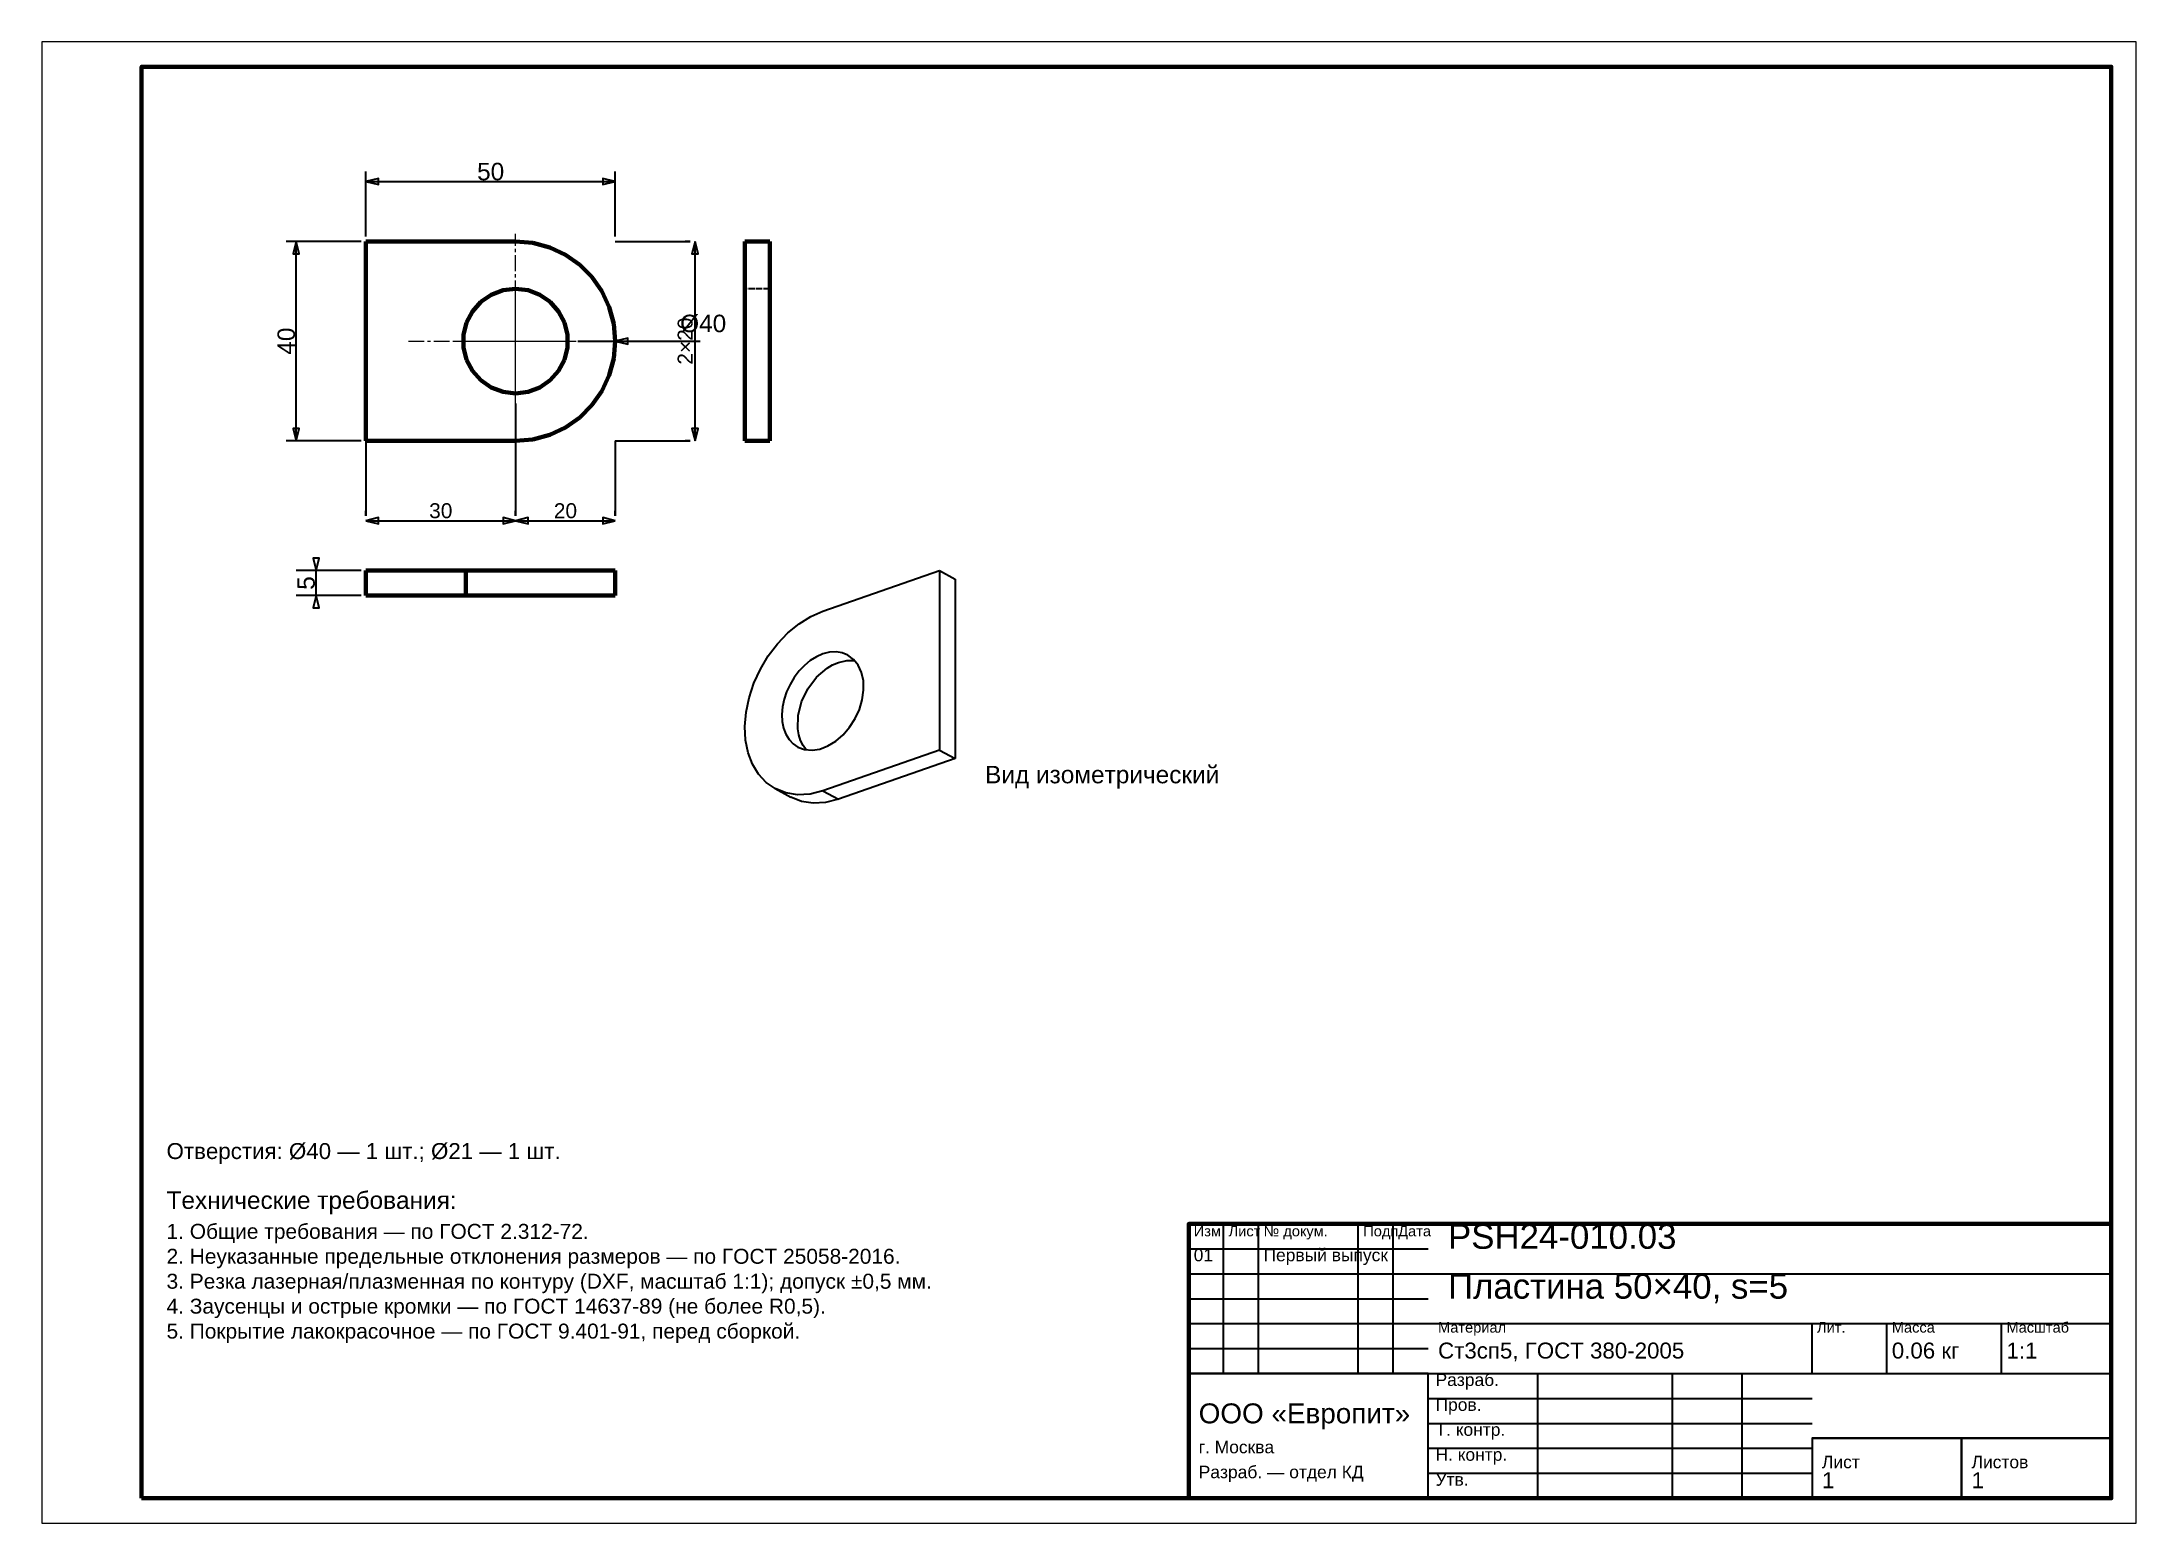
# Model space of a CAD drawing. Header units: millimetres. Extents: x 0 to 420, y 0 to 297.
import ezdxf
from ezdxf.enums import TextEntityAlignment as Align

# ---------------------------------------------------------------- set-up
doc = ezdxf.new("R2010")
doc.units = ezdxf.units.MM
doc.linetypes.add('CENTER', pattern=[5.08, 3.175, -0.635, 0.635, -0.635])
doc.linetypes.add('DASHED', pattern=[1.524, 1.27, -0.254])
doc.styles.add('GOST', font='Arial')

msp = doc.modelspace()

# ---------------------------------------------------------------- linework, layer by layer
at = {"color": 7, "lineweight": 35}
for p, q in [((65, 258), (65, 271)), ((65, 269), (115, 269)), ((115, 258), (115, 271)), ((64, 257), (49, 257)), ((51, 217), (51, 257)), ((115, 257), (130, 257)), ((130, 257), (129, 257)), ((131, 217), (131, 257)), ((107.5, 237), (130, 237)), ((115, 237), (127, 237)), ((117, 237), (130, 237)), ((127, 237), (132, 237)), ((95, 224.5), (95, 202)), ((64, 217), (49, 217)), ((65, 217), (65, 202)), ((95, 215), (95, 202)), ((115, 217), (115, 202)), ((115, 217), (130, 217)), ((130, 217), (129, 217)), ((65, 202), (65, 203)), ((95, 202), (95, 203)), ((95, 202), (95, 203)), ((115, 202), (115, 203)), ((65, 201), (95, 201)), ((95, 201), (115, 201)), ((64, 191), (51, 191)), ((55, 186), (55, 191)), ((64, 186), (51, 186)), ((237, 30), (237, 60)), ((244, 30), (244, 60)), ((264, 30), (264, 60)), ((271, 30), (271, 60)), ((230, 55), (278, 55)), ((230, 50), (278, 50)), ((278, 50), (415, 50)), ((230, 45), (278, 45)), ((230, 40), (278, 40)), ((278, 40), (415, 40)), ((355, 30), (355, 40)), ((370, 30), (370, 40)), ((393, 30), (393, 40)), ((230, 35), (278, 35)), ((230, 30), (278, 30)), ((278, 30), (415, 30)), ((300, 5), (300, 30)), ((327, 5), (327, 30)), ((341, 5), (341, 30)), ((278, 25), (355, 25)), ((278, 20), (355, 20)), ((355, 17), (415, 17)), ((278, 15), (355, 15)), ((278, 10), (355, 10))]:
    msp.add_line(p, q, dxfattribs=at)
at = {"color": 1, "lineweight": 70}
for p, q in [((65, 257), (65, 217)), ((95, 257), (65, 257)), ((98.47, 256.7), (95, 257)), ((101.84, 255.79), (98.47, 256.7)), ((141, 256.5), (141, 257)), ((146, 257), (141, 257)), ((141, 255.02), (141, 256.5)), ((146, 256.5), (146, 257)), ((146, 255.02), (146, 256.5)), ((105, 254.32), (101.84, 255.79)), ((107.86, 252.32), (105, 254.32)), ((110.32, 249.86), (107.86, 252.32)), ((141, 252.64), (141, 255.02)), ((141, 249.47), (141, 252.64)), ((146, 252.64), (146, 255.02)), ((146, 249.47), (146, 252.64)), ((112.32, 247), (110.32, 249.86)), ((141, 245.68), (141, 249.47)), ((146, 245.68), (146, 249.47)), ((88.04, 244.86), (86.36, 242.96)), ((90.12, 246.3), (88.04, 244.86)), ((92.49, 247.19), (90.12, 246.3)), ((95, 247.5), (92.49, 247.19)), ((97.51, 247.19), (95, 247.5)), ((99.88, 246.3), (97.51, 247.19)), ((101.96, 244.86), (99.88, 246.3)), ((103.64, 242.96), (101.96, 244.86)), ((113.79, 243.84), (112.32, 247)), ((114.7, 240.47), (113.79, 243.84)), ((141, 241.45), (141, 245.68)), ((146, 241.45), (146, 245.68)), ((85.18, 240.72), (84.58, 238.27)), ((86.36, 242.96), (85.18, 240.72)), ((104.82, 240.72), (103.64, 242.96)), ((105.42, 238.27), (104.82, 240.72)), ((115, 237), (114.7, 240.47)), ((141, 237), (141, 241.45)), ((146, 237), (146, 241.45)), ((84.58, 238.27), (84.58, 235.73)), ((84.58, 235.73), (85.18, 233.28)), ((104.82, 233.28), (105.42, 235.73)), ((105.42, 235.73), (105.42, 238.27)), ((114.7, 233.53), (115, 237)), ((141, 232.55), (141, 237)), ((146, 232.55), (146, 237)), ((85.18, 233.28), (86.36, 231.04)), ((86.36, 231.04), (88.04, 229.14)), ((101.96, 229.14), (103.64, 231.04)), ((103.64, 231.04), (104.82, 233.28)), ((113.79, 230.16), (114.7, 233.53)), ((141, 228.32), (141, 232.55)), ((146, 228.32), (146, 232.55)), ((88.04, 229.14), (90.12, 227.7)), ((90.12, 227.7), (92.49, 226.81)), ((92.49, 226.81), (95, 226.5)), ((95, 226.5), (97.51, 226.81)), ((97.51, 226.81), (99.88, 227.7)), ((99.88, 227.7), (101.96, 229.14)), ((110.32, 224.14), (112.32, 227)), ((112.32, 227), (113.79, 230.16)), ((141, 224.53), (141, 228.32)), ((146, 224.53), (146, 228.32)), ((107.86, 221.68), (110.32, 224.14)), ((141, 221.36), (141, 224.53)), ((146, 221.36), (146, 224.53)), ((101.84, 218.21), (105, 219.68)), ((105, 219.68), (107.86, 221.68)), ((141, 218.98), (141, 221.36)), ((141, 217.5), (141, 218.98)), ((146, 218.98), (146, 221.36)), ((146, 217.5), (146, 218.98)), ((65, 217), (95, 217)), ((95, 217), (98.47, 217.3)), ((98.47, 217.3), (101.84, 218.21)), ((141, 217), (141, 217.5)), ((146, 217), (141, 217)), ((146, 217), (146, 217.5)), ((65, 191), (65.13, 191)), ((65, 186), (65, 191)), ((65.13, 191), (65.5, 191)), ((65.5, 191), (66.12, 191)), ((66.12, 191), (66.98, 191)), ((66.98, 191), (68.07, 191)), ((68.07, 191), (69.36, 191)), ((69.36, 191), (70.86, 191)), ((70.86, 191), (72.53, 191)), ((72.53, 191), (74.36, 191)), ((74.36, 191), (76.32, 191)), ((76.32, 191), (78.39, 191)), ((78.39, 191), (80.55, 191)), ((80.55, 191), (82.76, 191)), ((82.76, 191), (85, 191)), ((85, 191), (115, 191)), ((85, 186), (85, 191)), ((115, 186), (115, 191)), ((65, 186), (65.13, 186)), ((65.13, 186), (65.5, 186)), ((65.5, 186), (66.12, 186)), ((66.12, 186), (66.98, 186)), ((66.98, 186), (68.07, 186)), ((68.07, 186), (69.36, 186)), ((69.36, 186), (70.86, 186)), ((70.86, 186), (72.53, 186)), ((72.53, 186), (74.36, 186)), ((74.36, 186), (76.32, 186)), ((76.32, 186), (78.39, 186)), ((78.39, 186), (80.55, 186)), ((80.55, 186), (82.76, 186)), ((82.76, 186), (85, 186)), ((85, 186), (115, 186))]:
    msp.add_line(p, q, dxfattribs=at)
at = {"color": 5, "linetype": 'DASHED', "lineweight": 35}
for p, q in [((65, 257), (65, 217)), ((95, 257), (65, 257)), ((98.47, 256.7), (95, 257)), ((101.84, 255.79), (98.47, 256.7)), ((141, 257), (141, 217)), ((146, 257), (141, 257)), ((146, 257), (146, 217)), ((105, 254.32), (101.84, 255.79)), ((107.86, 252.32), (105, 254.32)), ((110.32, 249.86), (107.86, 252.32)), ((112.32, 247), (110.32, 249.86)), ((86.36, 242.96), (88.04, 244.86)), ((88.04, 244.86), (90.12, 246.3)), ((90.12, 246.3), (92.49, 247.19)), ((92.49, 247.19), (95, 247.5)), ((95, 247.5), (97.51, 247.19)), ((97.51, 247.19), (99.88, 246.3)), ((99.88, 246.3), (101.96, 244.86)), ((101.96, 244.86), (103.64, 242.96)), ((113.79, 243.84), (112.32, 247)), ((114.7, 240.47), (113.79, 243.84)), ((146, 247.5), (141, 247.5)), ((141, 247.5), (141, 247.24)), ((141, 247.24), (141, 247.5)), ((141, 247.24), (141, 246.46)), ((141, 246.46), (141, 247.24)), ((141, 246.46), (141, 245.21)), ((141, 245.21), (141, 246.46)), ((141, 245.21), (141, 243.55)), ((141, 243.55), (141, 245.21)), ((146, 247.5), (146, 247.24)), ((146, 247.24), (146, 247.5)), ((146, 247.24), (146, 246.46)), ((146, 246.46), (146, 247.24)), ((146, 246.46), (146, 245.21)), ((146, 245.21), (146, 246.46)), ((146, 245.21), (146, 243.55)), ((146, 243.55), (146, 245.21)), ((84.58, 238.27), (85.18, 240.72)), ((85.18, 240.72), (86.36, 242.96)), ((103.64, 242.96), (104.82, 240.72)), ((104.82, 240.72), (105.42, 238.27)), ((115, 237), (114.7, 240.47)), ((141, 243.55), (141, 241.56)), ((141, 241.56), (141, 243.55)), ((141, 241.56), (141, 239.34)), ((141, 239.34), (141, 241.56)), ((146, 243.55), (146, 241.56)), ((146, 241.56), (146, 243.55)), ((146, 241.56), (146, 239.34)), ((146, 239.34), (146, 241.56)), ((84.58, 235.73), (84.58, 238.27)), ((85.18, 233.28), (84.58, 235.73)), ((105.42, 235.73), (104.82, 233.28)), ((105.42, 238.27), (105.42, 235.73)), ((114.7, 233.53), (115, 237)), ((141, 239.34), (141, 237)), ((141, 237), (141, 239.34)), ((141, 237), (141, 234.66)), ((141, 234.66), (141, 237)), ((146, 239.34), (146, 237)), ((146, 237), (146, 239.34)), ((146, 237), (146, 234.66)), ((146, 234.66), (146, 237)), ((86.36, 231.04), (85.18, 233.28)), ((88.04, 229.14), (86.36, 231.04)), ((103.64, 231.04), (101.96, 229.14)), ((104.82, 233.28), (103.64, 231.04)), ((113.79, 230.16), (114.7, 233.53)), ((141, 234.66), (141, 232.44)), ((141, 232.44), (141, 234.66)), ((141, 232.44), (141, 230.45)), ((141, 230.45), (141, 232.44)), ((146, 234.66), (146, 232.44)), ((146, 232.44), (146, 234.66)), ((146, 232.44), (146, 230.45)), ((146, 230.45), (146, 232.44)), ((90.12, 227.7), (88.04, 229.14)), ((92.49, 226.81), (90.12, 227.7)), ((95, 226.5), (92.49, 226.81)), ((97.51, 226.81), (95, 226.5)), ((99.88, 227.7), (97.51, 226.81)), ((101.96, 229.14), (99.88, 227.7)), ((110.32, 224.14), (112.32, 227)), ((112.32, 227), (113.79, 230.16)), ((141, 230.45), (141, 228.79)), ((141, 228.79), (141, 230.45)), ((141, 228.79), (141, 227.54)), ((141, 227.54), (141, 228.79)), ((141, 227.54), (141, 226.76)), ((141, 226.76), (141, 227.54)), ((146, 230.45), (146, 228.79)), ((146, 228.79), (146, 230.45)), ((146, 228.79), (146, 227.54)), ((146, 227.54), (146, 228.79)), ((146, 227.54), (146, 226.76)), ((146, 226.76), (146, 227.54)), ((107.86, 221.68), (110.32, 224.14)), ((141, 226.76), (141, 226.5)), ((141, 226.5), (141, 226.76)), ((146, 226.76), (146, 226.5)), ((146, 226.5), (146, 226.76)), ((101.84, 218.21), (105, 219.68)), ((105, 219.68), (107.86, 221.68)), ((65, 217), (95, 217)), ((95, 217), (98.47, 217.3)), ((98.47, 217.3), (101.84, 218.21)), ((146, 217), (141, 217)), ((65.13, 191), (65, 191)), ((65.5, 191), (65.13, 191)), ((66.12, 191), (65.5, 191)), ((66.98, 191), (66.12, 191)), ((68.07, 191), (66.98, 191)), ((69.36, 191), (68.07, 191)), ((70.86, 191), (69.36, 191)), ((72.53, 191), (70.86, 191)), ((74.36, 191), (72.53, 191)), ((76.32, 191), (74.36, 191)), ((74.76, 191), (74.5, 191)), ((74.5, 191), (74.57, 191)), ((74.57, 191), (74.76, 191)), ((75.54, 191), (74.76, 191)), ((74.76, 191), (75.09, 191)), ((75.09, 191), (75.54, 191)), ((76.79, 191), (75.54, 191)), ((75.54, 191), (76.11, 191)), ((76.11, 191), (76.79, 191)), ((78.39, 191), (76.32, 191)), ((78.45, 191), (76.79, 191)), ((76.79, 191), (77.58, 191)), ((77.58, 191), (78.45, 191)), ((80.55, 191), (78.39, 191)), ((80.44, 191), (78.45, 191)), ((78.45, 191), (79.41, 191)), ((79.41, 191), (80.44, 191)), ((82.66, 191), (80.44, 191)), ((80.44, 191), (81.53, 191)), ((82.76, 191), (80.55, 191)), ((81.53, 191), (82.66, 191)), ((85, 191), (82.66, 191)), ((82.66, 191), (83.82, 191)), ((85, 191), (82.76, 191)), ((83.82, 191), (85, 191)), ((85, 191), (86.18, 191)), ((87.34, 191), (85, 191)), ((115, 191), (85, 191)), ((86.18, 191), (87.34, 191)), ((87.34, 191), (88.47, 191)), ((89.56, 191), (87.34, 191)), ((88.47, 191), (89.56, 191)), ((89.56, 191), (90.59, 191)), ((91.55, 191), (89.56, 191)), ((90.59, 191), (91.55, 191)), ((91.55, 191), (92.42, 191)), ((93.21, 191), (91.55, 191)), ((92.42, 191), (93.21, 191)), ((93.21, 191), (93.89, 191)), ((94.46, 191), (93.21, 191)), ((93.89, 191), (94.46, 191)), ((94.46, 191), (94.91, 191)), ((95.24, 191), (94.46, 191)), ((94.91, 191), (95.24, 191)), ((95.24, 191), (95.43, 191)), ((95.5, 191), (95.24, 191)), ((95.43, 191), (95.5, 191)), ((115, 186), (115, 191)), ((65.13, 186), (65, 186)), ((65.5, 186), (65.13, 186)), ((66.12, 186), (65.5, 186)), ((66.98, 186), (66.12, 186)), ((68.07, 186), (66.98, 186)), ((69.36, 186), (68.07, 186)), ((70.86, 186), (69.36, 186)), ((72.53, 186), (70.86, 186)), ((74.36, 186), (72.53, 186)), ((76.32, 186), (74.36, 186)), ((74.57, 186), (74.5, 186)), ((74.5, 186), (74.76, 186)), ((74.76, 186), (74.57, 186)), ((75.09, 186), (74.76, 186)), ((74.76, 186), (75.54, 186)), ((75.54, 186), (75.09, 186)), ((76.11, 186), (75.54, 186)), ((75.54, 186), (76.79, 186)), ((76.79, 186), (76.11, 186)), ((78.39, 186), (76.32, 186)), ((77.58, 186), (76.79, 186)), ((76.79, 186), (78.45, 186)), ((78.45, 186), (77.58, 186)), ((80.55, 186), (78.39, 186)), ((79.41, 186), (78.45, 186)), ((78.45, 186), (80.44, 186)), ((80.44, 186), (79.41, 186)), ((81.53, 186), (80.44, 186)), ((80.44, 186), (82.66, 186)), ((82.76, 186), (80.55, 186)), ((82.66, 186), (81.53, 186)), ((83.82, 186), (82.66, 186)), ((82.66, 186), (85, 186)), ((85, 186), (82.76, 186)), ((85, 186), (83.82, 186)), ((85, 186), (87.34, 186)), ((86.18, 186), (85, 186)), ((115, 186), (85, 186)), ((87.34, 186), (86.18, 186)), ((87.34, 186), (89.56, 186)), ((88.47, 186), (87.34, 186)), ((89.56, 186), (88.47, 186)), ((89.56, 186), (91.55, 186)), ((90.59, 186), (89.56, 186)), ((91.55, 186), (90.59, 186)), ((91.55, 186), (93.21, 186)), ((92.42, 186), (91.55, 186)), ((93.21, 186), (92.42, 186)), ((93.21, 186), (94.46, 186)), ((93.89, 186), (93.21, 186)), ((94.46, 186), (93.89, 186)), ((94.46, 186), (95.24, 186)), ((94.91, 186), (94.46, 186)), ((95.24, 186), (94.91, 186)), ((95.24, 186), (95.5, 186)), ((95.43, 186), (95.24, 186)), ((95.5, 186), (95.43, 186))]:
    msp.add_line(p, q, dxfattribs=at)
at = {"color": 4, "linetype": 'CENTER', "lineweight": 25}
for p, q in [((95, 215.5), (95, 258.5)), ((95, 225), (95, 249)), ((73.5, 237), (116.5, 237)), ((83, 237), (107, 237))]:
    msp.add_line(p, q, dxfattribs=at)
at = {"color": 1, "lineweight": 35}
for p, q in [((156.61, 182.83), (180.04, 191)), ((180.04, 191), (180.04, 155)), ((180.04, 191), (183.16, 189.3)), ((183.16, 189.3), (183.16, 153.3)), ((151.85, 180.31), (154.2, 181.78)), ((154.2, 181.78), (156.61, 182.83)), ((147.53, 176.31), (149.61, 178.48)), ((149.61, 178.48), (151.85, 180.31)), ((144.09, 171.21), (145.68, 173.87)), ((145.68, 173.87), (147.53, 176.31)), ((154.11, 172.96), (152.93, 171.99)), ((155.35, 173.73), (154.11, 172.96)), ((156.61, 174.28), (155.35, 173.73)), ((157.96, 174.62), (156.61, 174.28)), ((159.27, 174.7), (157.96, 174.62)), ((158.59, 172.09), (159.74, 172.58)), ((160.51, 174.51), (159.27, 174.7)), ((159.74, 172.58), (161.43, 172.97)), ((161.64, 174.05), (160.51, 174.51)), ((161.43, 172.97), (163.05, 172.93)), ((162.8, 173.19), (161.64, 174.05)), ((163.73, 172), (162.8, 173.19)), ((141.84, 165.51), (142.8, 168.4)), ((142.8, 168.4), (144.09, 171.21)), ((150.04, 168.18), (149.36, 166.71)), ((150.87, 169.58), (150.04, 168.18)), ((151.85, 170.86), (150.87, 169.58)), ((152.93, 171.99), (151.85, 170.86)), ((153.63, 167.31), (155.38, 169.62)), ((155.38, 169.62), (157.47, 171.42)), ((157.47, 171.42), (158.59, 172.09)), ((164.39, 170.54), (163.73, 172)), ((164.75, 168.86), (164.39, 170.54)), ((164.79, 167.02), (164.75, 168.86)), ((141.23, 162.6), (141.84, 165.51)), ((148.86, 165.19), (148.54, 163.66)), ((149.36, 166.71), (148.86, 165.19)), ((151.66, 161.93), (152.36, 164.68)), ((152.36, 164.68), (153.63, 167.31)), ((163.95, 163.17), (164.52, 165.1)), ((164.52, 165.1), (164.79, 167.02)), ((141, 159.74), (141.23, 162.6)), ((141.14, 157), (141, 159.74)), ((148.54, 163.66), (148.42, 162.16)), ((148.42, 162.16), (148.49, 160.72)), ((148.49, 160.72), (148.76, 159.38)), ((151.59, 159.27), (151.66, 161.93)), ((161.99, 159.57), (163.1, 161.3)), ((163.1, 161.3), (163.95, 163.17)), ((141.65, 154.45), (141.14, 157)), ((148.76, 159.38), (149.22, 158.18)), ((149.22, 158.18), (149.85, 157.13)), ((149.85, 157.13), (150.65, 156.27)), ((150.65, 156.27), (151.59, 155.61)), ((151.79, 158.04), (151.59, 159.27)), ((151.59, 155.61), (152.95, 155.1)), ((152.15, 156.91), (151.79, 158.04)), ((152.66, 155.9), (152.15, 156.91)), ((153.3, 155.03), (152.66, 155.9)), ((156.04, 155.2), (157.65, 155.82)), ((157.65, 155.82), (159.21, 156.77)), ((159.21, 156.77), (160.68, 158.04)), ((160.68, 158.04), (161.99, 159.57)), ((142.53, 152.15), (141.65, 154.45)), ((143.74, 150.16), (142.53, 152.15)), ((152.95, 155.1), (154.45, 154.96)), ((154.45, 154.96), (156.04, 155.2)), ((180.04, 155), (156.61, 146.83)), ((183.16, 153.3), (159.74, 145.13)), ((180.04, 155), (183.16, 153.3)), ((145.26, 148.52), (143.74, 150.16)), ((147.05, 147.27), (145.26, 148.52)), ((149.2, 146.4), (147.05, 147.27)), ((147.05, 147.27), (150.17, 145.57)), ((151.56, 146.04), (149.2, 146.4)), ((152.33, 144.7), (150.17, 145.57)), ((154.05, 146.18), (151.56, 146.04)), ((154.68, 144.34), (152.33, 144.7)), ((156.61, 146.83), (154.05, 146.18)), ((157.18, 144.48), (154.68, 144.34)), ((156.61, 146.83), (159.74, 145.13)), ((159.74, 145.13), (157.18, 144.48))]:
    msp.add_line(p, q, dxfattribs=at)
at = {"color": 7, "lineweight": 25}
msp.add_lwpolyline([(0, 0), (420, 0), (420, 297), (0, 297)], close=True, dxfattribs=at)
at = {"color": 7, "lineweight": 70}
for points in [[(20, 5), (415, 5), (415, 292), (20, 292)], [(230, 5), (415, 5), (415, 60), (230, 60)]]:
    msp.add_lwpolyline(points, close=True, dxfattribs=at)
at = {"color": 7, "lineweight": 35}
for points in [[(65, 269), (67.5, 268.38), (67.5, 269.62)], [(115, 269), (112.5, 269.62), (112.5, 268.38)], [(51, 257), (50.38, 254.5), (51.62, 254.5)], [(131, 257), (130.38, 254.5), (131.62, 254.5)], [(115, 237), (117.5, 236.38), (117.5, 237.62)], [(51, 217), (51.62, 219.5), (50.38, 219.5)], [(131, 217), (131.62, 219.5), (130.38, 219.5)], [(65, 201), (67.5, 200.38), (67.5, 201.62)], [(95, 201), (92.5, 201.62), (92.5, 200.38)], [(95, 201), (97.5, 200.38), (97.5, 201.62)], [(115, 201), (112.5, 201.62), (112.5, 200.38)], [(55, 191), (55.62, 193.5), (54.38, 193.5)], [(55, 186), (54.38, 183.5), (55.62, 183.5)], [(230, 5), (278, 5), (278, 30), (230, 30)], [(355, 5), (385, 5), (385, 17), (355, 17)], [(385, 5), (415, 5), (415, 17), (385, 17)]]:
    msp.add_lwpolyline(points, close=True, dxfattribs=at)

# ---------------------------------------------------------------- texts
at = {"color": 7, "style": 'GOST'}
for s, height, p in [('50', 3.5, (90, 271)), ('30', 3, (80, 203)), ('20', 3, (105, 203))]:
    msp.add_text(s, height=height, dxfattribs=at).set_placement(p, align=Align.MIDDLE)
for s, height, p in [('40', 3.5, (49, 237)), ('2×20', 3, (129, 237)), ('5', 3.5, (53, 188.5))]:
    msp.add_text(s, height=height, rotation=90, dxfattribs=at).set_placement(p, align=Align.MIDDLE)
msp.add_text('Ø40', height=3.5, dxfattribs=at).set_placement((128, 238.8))
at = {"color": 3, "style": 'GOST'}
for s, height, p in [('Вид изометрический', 3.5, (189.16, 148.34)), ('Технические требования:', 3.5, (25, 63)), ('1. Общие требования — по ГОСТ 2.312-72.', 3, (25, 57)), ('Изм.', 2.1, (231, 57.5)), ('Лист', 2.1, (238, 57.5)), ('№ докум.', 2.1, (245, 57.5)), ('Подп.', 2.1, (265, 57.5)), ('Дата', 2.1, (272, 57.5)), ('PSH24-010.03', 5, (282, 55)), ('2. Неуказанные предельные отклонения размеров — по ГОСТ 25058-2016.', 3, (25, 52)), ('01', 2.5, (231, 52.5)), ('Первый выпуск', 2.5, (245, 52.5)), ('3. Резка лазерная/плазменная по контуру (DXF, масштаб 1:1); допуск ±0,5 мм.', 3, (25, 47)), ('Пластина 50×40, s=5', 5, (282, 45)), ('4. Заусенцы и острые кромки — по ГОСТ 14637-89 (не более R0,5).', 3, (25, 42)), ('5. Покрытие лакокрасочное — по ГОСТ 9.401-91, перед сборкой.', 3, (25, 37)), ('Материал', 2.1, (280, 38.2)), ('Лит.', 2.1, (356, 38.2)), ('Масса', 2.1, (371, 38.2)), ('Масштаб', 2.1, (394, 38.2)), ('Ст3сп5, ГОСТ 380-2005', 3.2, (280, 33)), ('0.06 кг', 3.2, (371, 33)), ('1:1', 3.2, (394, 33)), ('Разраб.', 2.5, (279.5, 27.5)), ('ООО «Европит»', 4, (232, 20)), ('Пров.', 2.5, (279.5, 22.5)), ('Т. контр.', 2.5, (279.5, 17.5)), ('г. Москва', 2.5, (232, 14)), ('Н. контр.', 2.5, (279.5, 12.5)), ('Лист', 2.5, (357, 11)), ('Листов', 2.5, (387, 11)), ('Разраб. — отдел КД', 2.5, (232, 9)), ('Утв.', 2.5, (279.5, 7.5)), ('1', 3.2, (357, 7)), ('1', 3.2, (387, 7))]:
    msp.add_text(s, height=height, dxfattribs=at).set_placement(p)
at = {"color": 6, "style": 'GOST'}
msp.add_text('Отверстия: Ø40 — 1 шт.; Ø21 — 1 шт.', height=3.2, dxfattribs=at).set_placement((25, 73))

doc.saveas('drawing.dxf')
